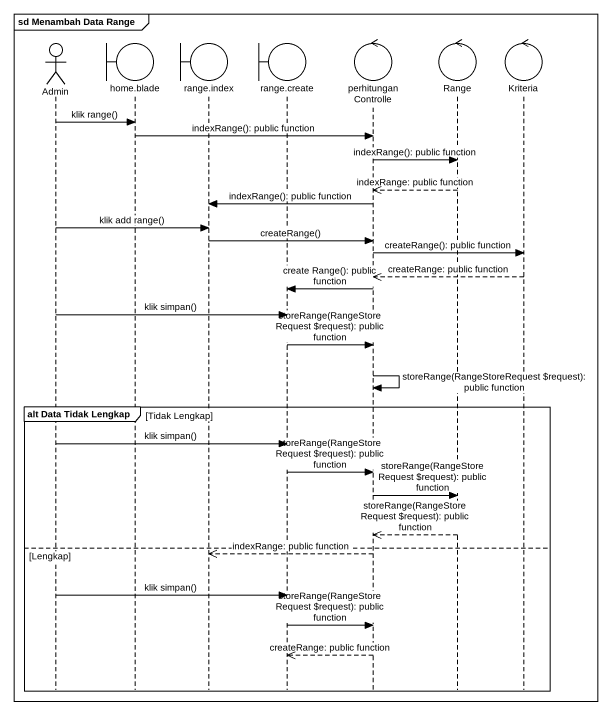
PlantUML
@startuml
mainframe sd Menambah Data Range
hide footbox
actor Admin
boundary "home.blade" as home_blade
boundary "range.index" as range_index
boundary "range.create" as range_create
control perhitunganControlle
control Range
control Kriteria

Admin -> home_blade : klik range()
home_blade -> perhitunganControlle : indexRange(): public function
perhitunganControlle -> Range : indexRange(): public function
Range -->> perhitunganControlle : indexRange: public function
perhitunganControlle -> range_index : indexRange(): public function
Admin -> range_index : klik add range()
range_index -> perhitunganControlle : createRange()
perhitunganControlle -> Kriteria : createRange(): public function
Kriteria -->> perhitunganControlle : createRange: public function
perhitunganControlle -> range_create : create Range(): public function
Admin -> range_create : klik simpan()
range_create -> perhitunganControlle : storeRange(RangeStoreRequest ~$request): public function
perhitunganControlle -> perhitunganControlle : storeRange(RangeStoreRequest ~$request): public function
group alt Data Tidak Lengkap [Tidak Lengkap]
  Admin -> range_create : klik simpan()
  range_create -> perhitunganControlle : storeRange(RangeStoreRequest ~$request): public function
  perhitunganControlle -> Range : storeRange(RangeStoreRequest ~$request): public function
  Range -->> perhitunganControlle : storeRange(RangeStoreRequest ~$request): public function
else Lengkap
  perhitunganControlle -->> range_index : indexRange: public function
  Admin -> range_create : klik simpan()
  range_create -> perhitunganControlle : storeRange(RangeStoreRequest ~$request): public function
  perhitunganControlle -->> range_create : createRange: public function
end
@enduml
